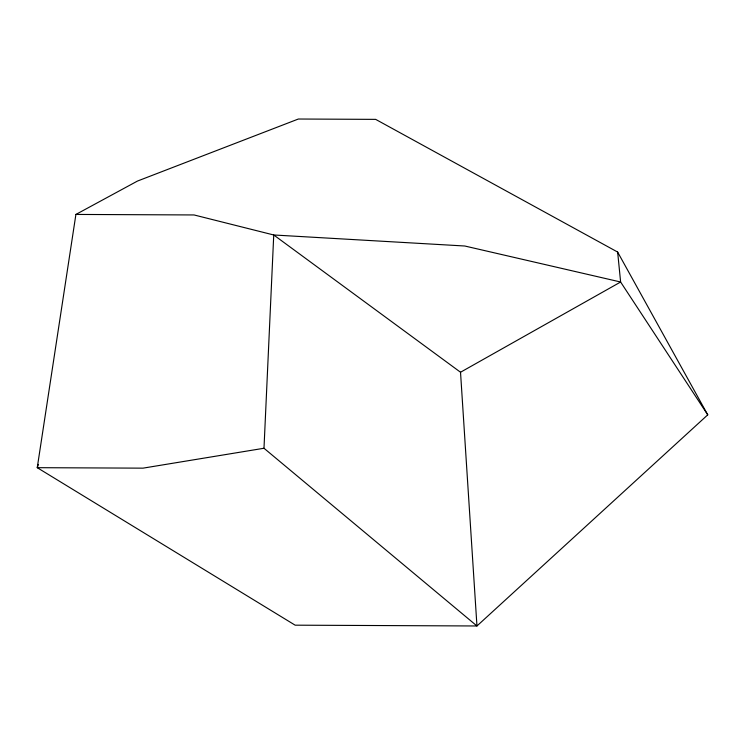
<?xml version="1.0" encoding="UTF-8"?>
<svg xmlns="http://www.w3.org/2000/svg" width="745" height="745" viewBox="0 0 745 745"><rect width="100%" height="100%" fill="white"/><g stroke="black" fill="none" stroke-linecap="round" stroke-linejoin="round"><path stroke-width="1.12" d="M707.75 414.835L620.622 282.01L464.778 246.008L273.741 234.982L460.522 372.239L476.958 625.977L263.991 448.257L273.741 234.982L194.054 214.951L75.906 214.439L37.25 467.683L295.15 625.176L476.958 625.977L707.75 414.835L617.642 252.061L375.657 119.368L298.354 119.023L137.462 181.063L75.906 214.439M38.395 464.396L37.25 467.683L143.021 468.149L263.991 448.257M460.522 372.239L620.622 282.01L617.642 252.061"/></g></svg>
